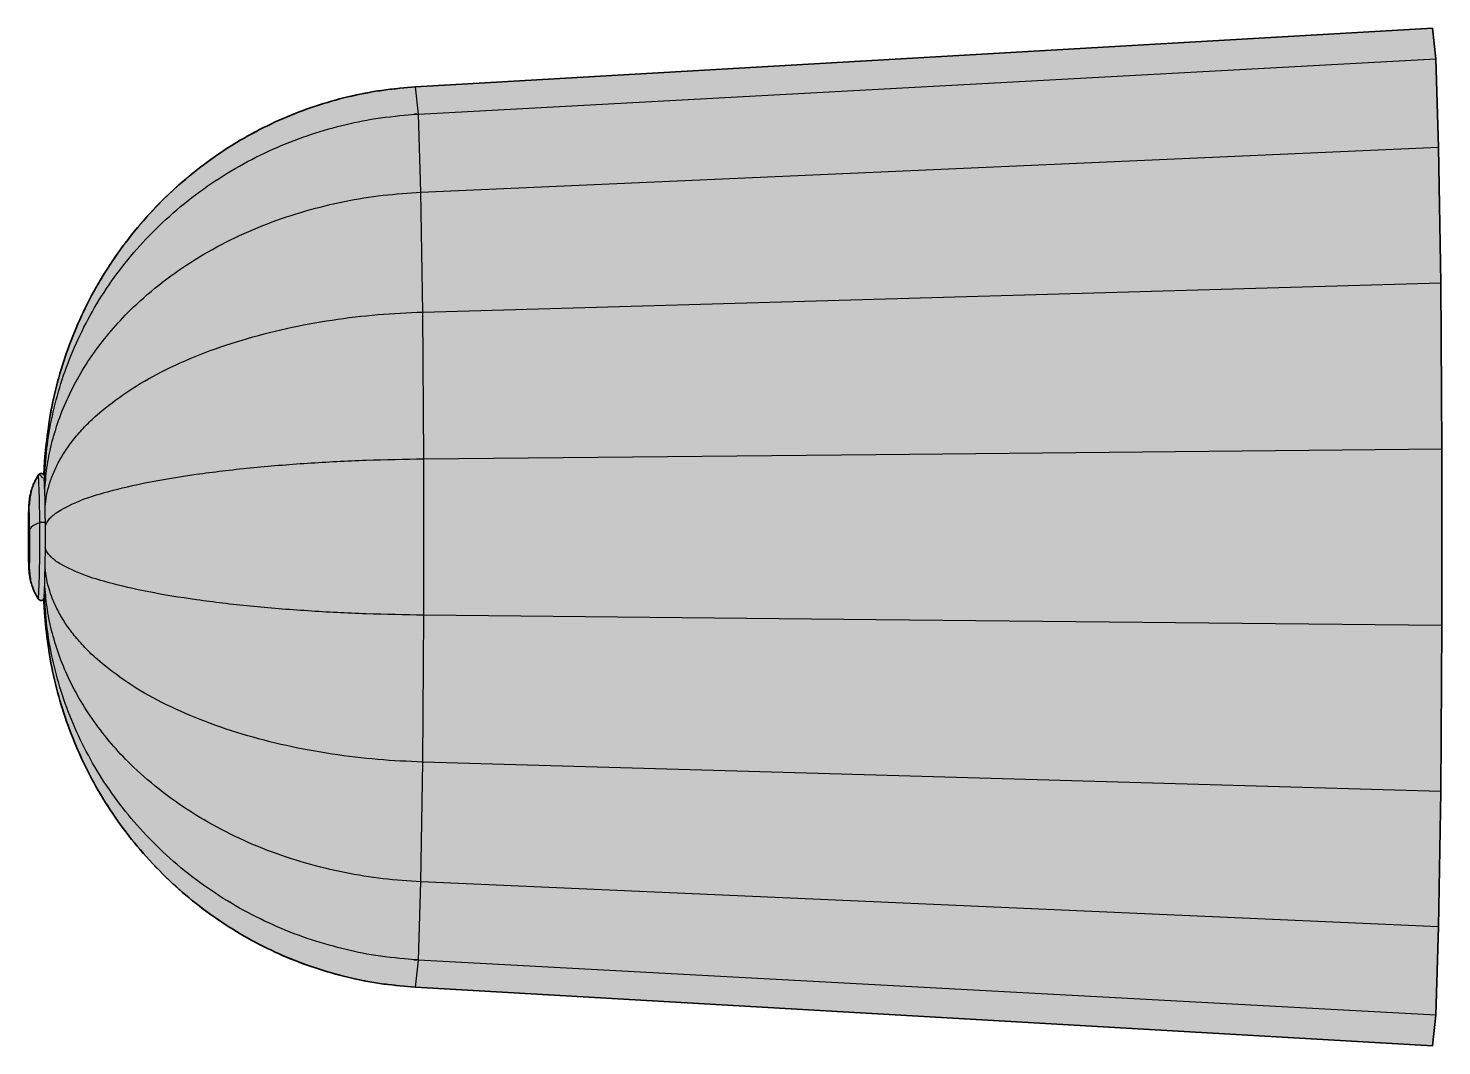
# Model space of a CAD drawing. Header units: millimetres. Extents: x 0 to 576, y -455 to 155.
# Drawn here: x 13.3 to 155, y -455.1 to -353.1 of the extents above; entities that cross this region are included whole.
import ezdxf

# ---------------------------------------------------------------- set-up
doc = ezdxf.new("R2010")
doc.units = ezdxf.units.MM
doc.layers.add('Blocks', color=7, linetype='Continuous')
doc.layers.add('Blocks$Fill', color=7, linetype='Continuous', true_color=0xffffff)
doc.layers.add('Blocks$Inner', color=7, linetype='Continuous', lineweight=25, true_color=0x007f00)
doc.layers.add('Blocks$Outline', color=7, linetype='Continuous', lineweight=35, true_color=0xff3f3f)

# ---------------------------------------------------------------- blocks, each defined once
blk = doc.blocks.new('Noc Clip Table Lamp Top')
at = {"layer": 'Blocks$Fill'}
blk.add_hatch(color=256, dxfattribs=at).paths.add_polyline_path([(139.3, 38.61), (138.98, 41.68), (37.03, 35.8), (36.24, 35.75), (35.44, 35.68), (34.64, 35.59), (33.83, 35.49), (33.02, 35.36), (32.21, 35.22), (31.4, 35.06), (30.58, 34.88), (29.77, 34.69), (28.95, 34.47), (28.13, 34.24), (27.32, 33.99), (26.5, 33.71), (25.69, 33.42), (24.88, 33.11), (24.07, 32.78), (23.27, 32.43), (22.47, 32.06), (21.67, 31.67), (20.89, 31.26), (20.11, 30.83), (19.33, 30.38), (18.57, 29.91), (17.81, 29.43), (17.06, 28.92), (16.32, 28.4), (15.59, 27.86), (14.88, 27.3), (14.17, 26.73), (13.48, 26.13), (12.8, 25.53), (12.14, 24.9), (11.48, 24.26), (10.85, 23.6), (10.23, 22.93), (9.62, 22.25), (9.03, 21.55), (8.46, 20.84), (7.9, 20.12), (7.36, 19.39), (6.84, 18.64), (6.33, 17.89), (5.85, 17.12), (5.38, 16.35), (4.93, 15.56), (4.5, 14.77), (4.09, 13.98), (3.7, 13.17), (3.32, 12.36), (2.97, 11.55), (2.63, 10.73), (2.32, 9.91), (2.02, 9.09), (1.75, 8.26), (1.49, 7.43), (1.25, 6.6), (1.03, 5.77), (0.83, 4.94), (0.64, 4.11), (0.48, 3.28), (0.33, 2.46), (0.2, 1.64), (0.09, 0.82), (0, 0), (-0.06, -0.56), (-0.12, -1.21), (-0.17, -1.86), (-0.21, -2.48), (-0.23, -3.11), (-0.24, -3.1), (-0.25, -3.08), (-0.26, -3.07), (-0.27, -3.06), (-0.27, -3.05), (-0.27, -3.05), (-0.28, -3.05), (-0.28, -3.04), (-0.28, -3.04), (-0.29, -3.03), (-0.29, -3.03), (-0.3, -3.03), (-0.3, -3.02), (-0.3, -3.02), (-0.31, -3.02), (-0.31, -3.01), (-0.32, -3.01), (-0.32, -3), (-0.33, -3), (-0.33, -3), (-0.34, -2.99), (-0.34, -2.99), (-0.35, -2.99), (-0.35, -2.98), (-0.36, -2.98), (-0.37, -2.98), (-0.37, -2.97), (-0.38, -2.97), (-0.38, -2.97), (-0.39, -2.96), (-0.4, -2.96), (-0.4, -2.96), (-0.41, -2.96), (-0.42, -2.95), (-0.42, -2.95), (-0.43, -2.95), (-0.44, -2.95), (-0.45, -2.95), (-0.45, -2.95), (-0.46, -2.94), (-0.47, -2.94), (-0.47, -2.94), (-0.48, -2.94), (-0.49, -2.94), (-0.5, -2.94), (-0.5, -2.94), (-0.51, -2.94), (-0.52, -2.94), (-0.53, -2.94), (-0.53, -2.94), (-0.54, -2.94), (-0.55, -2.94), (-0.56, -2.94), (-0.56, -2.95), (-0.57, -2.95), (-0.57, -2.95), (-0.58, -2.95), (-0.58, -2.95), (-0.58, -2.95), (-0.59, -2.95), (-0.59, -2.95), (-0.6, -2.96), (-0.6, -2.96), (-0.61, -2.96), (-0.62, -2.97), (-0.64, -2.97), (-0.76, -3.08), (-0.76, -3.08), (-0.76, -3.08), (-0.76, -3.08), (-0.76, -3.08), (-0.76, -3.08), (-0.76, -3.08), (-0.76, -3.08), (-0.76, -3.08), (-0.76, -3.08), (-0.76, -3.08), (-0.76, -3.08), (-0.76, -3.08), (-0.76, -3.08), (-0.76, -3.08), (-0.76, -3.08), (-0.76, -3.08), (-0.76, -3.08), (-0.76, -3.08), (-0.76, -3.08), (-0.76, -3.08), (-0.76, -3.08), (-0.76, -3.08), (-0.76, -3.08), (-0.76, -3.08), (-0.8, -3.14), (-0.94, -3.36), (-0.98, -3.44), (-1.02, -3.51), (-1.06, -3.59), (-1.1, -3.67), (-1.14, -3.74), (-1.21, -3.9), (-1.22, -3.92), (-1.22, -3.93), (-1.25, -4), (-1.29, -4.08), (-1.32, -4.15), (-1.35, -4.23), (-1.37, -4.3), (-1.4, -4.37), (-1.42, -4.45), (-1.45, -4.52), (-1.48, -4.65), (-1.52, -4.77), (-1.55, -4.89), (-1.58, -5.01), (-1.6, -5.12), (-1.64, -5.33), (-1.66, -5.44), (-1.68, -5.59), (-1.7, -5.74), (-1.71, -5.87), (-1.72, -5.98), (-1.72, -6.01), (-1.72, -6.02), (-1.72, -6.04), (-1.72, -6.05), (-1.72, -6.07), (-1.72, -6.09), (-1.72, -6.11), (-1.73, -6.2), (-1.75, -6.5), (-1.75, -6.53), (-1.75, -6.53), (-1.75, -6.53), (-1.78, -8.71), (-1.75, -12.06), (-1.75, -12.08), (-1.73, -12.39), (-1.72, -12.6), (-1.71, -12.78), (-1.69, -12.98), (-1.68, -13.09), (-1.66, -13.2), (-1.64, -13.33), (-1.61, -13.45), (-1.56, -13.7), (-1.52, -13.86), (-1.48, -14.01), (-1.46, -14.08), (-1.44, -14.15), (-1.41, -14.23), (-1.38, -14.3), (-1.35, -14.4), (-1.31, -14.5), (-1.27, -14.6), (-1.22, -14.7), (-1.17, -14.81), (-1.12, -14.92), (-1, -15.13), (-0.76, -15.56), (-0.58, -15.68), (-0.57, -15.68), (-0.56, -15.69), (-0.55, -15.69), (-0.55, -15.69), (-0.54, -15.69), (-0.53, -15.69), (-0.53, -15.69), (-0.53, -15.69), (-0.52, -15.7), (-0.52, -15.7), (-0.52, -15.7), (-0.51, -15.7), (-0.51, -15.7), (-0.5, -15.7), (-0.5, -15.7), (-0.5, -15.7), (-0.49, -15.7), (-0.49, -15.7), (-0.48, -15.7), (-0.48, -15.7), (-0.47, -15.69), (-0.46, -15.69), (-0.45, -15.69), (-0.44, -15.69), (-0.44, -15.69), (-0.43, -15.69), (-0.42, -15.68), (-0.41, -15.68), (-0.41, -15.68), (-0.39, -15.67), (-0.39, -15.67), (-0.38, -15.67), (-0.38, -15.67), (-0.37, -15.66), (-0.37, -15.66), (-0.36, -15.66), (-0.36, -15.65), (-0.35, -15.65), (-0.34, -15.65), (-0.34, -15.65), (-0.34, -15.64), (-0.33, -15.64), (-0.33, -15.64), (-0.32, -15.63), (-0.32, -15.63), (-0.31, -15.63), (-0.31, -15.62), (-0.3, -15.61), (-0.29, -15.61), (-0.28, -15.59), (-0.27, -15.58), (-0.24, -15.48), (-0.21, -16.13), (-0.17, -16.78), (-0.12, -17.42), (-0.06, -18.07), (0, -18.64), (0.09, -19.45), (0.2, -20.27), (0.33, -21.09), (0.48, -21.92), (0.64, -22.75), (0.83, -23.58), (1.03, -24.41), (1.25, -25.24), (1.49, -26.07), (1.75, -26.89), (2.02, -27.72), (2.32, -28.55), (2.63, -29.37), (2.97, -30.19), (3.32, -31), (3.7, -31.81), (4.09, -32.61), (4.5, -33.41), (4.93, -34.2), (5.38, -34.98), (5.85, -35.76), (6.33, -36.52), (6.84, -37.28), (7.36, -38.02), (7.9, -38.76), (8.46, -39.48), (9.03, -40.19), (9.62, -40.89), (10.23, -41.57), (10.85, -42.24), (11.48, -42.9), (12.14, -43.54), (12.8, -44.16), (13.48, -44.77), (14.17, -45.36), (14.88, -45.94), (15.59, -46.5), (16.32, -47.04), (17.06, -47.56), (17.81, -48.06), (18.57, -48.55), (19.33, -49.02), (20.11, -49.46), (20.89, -49.89), (21.67, -50.3), (22.47, -50.69), (23.27, -51.06), (24.07, -51.41), (24.88, -51.74), (25.69, -52.06), (26.5, -52.35), (27.32, -52.62), (28.13, -52.88), (28.95, -53.11), (29.77, -53.32), (30.58, -53.52), (31.4, -53.7), (32.21, -53.86), (33.02, -54), (33.83, -54.12), (34.64, -54.23), (35.44, -54.31), (36.24, -54.38), (37.03, -54.44), (138.98, -60.32), (139.3, -57.24), (139.59, -48.39), (139.8, -34.82), (139.91, -18.17), (139.91, -0.46), (139.8, 16.18), (139.59, 29.75)], flags=0)
at = {"layer": 'Blocks$Inner'}
for p, q in [((37.32, 33.08), (139.3, 38.61)), ((37.57, 25.25), (139.59, 29.75)), ((0, 0), (-0.06, -0.56)), ((-0.22, -3.15), (-0.24, -3.1)), ((-1.1, -14.93), (-0.98, -15.2)), ((-0.76, -15.56), (-0.75, -15.55)), ((-0.06, -18.07), (0, -18.64)), ((139.59, -48.39), (37.57, -43.88)), ((139.3, -57.24), (37.32, -51.72))]:
    blk.add_line(p, q, dxfattribs=at)
for points in [[(139.8, 16.18), (139.59, 29.75), (139.3, 38.61), (138.98, 41.68), (37.03, 35.8)], [(37.75, 13.24), (37.57, 25.25), (37.32, 33.08), (37.03, 35.8)], [(37.03, -54.44), (37.32, -51.72), (37.57, -43.88), (37.75, -31.88), (37.85, -17.15), (37.85, -1.48), (37.75, 13.24), (139.8, 16.18), (139.91, -0.46), (139.91, -18.17), (139.8, -34.82), (139.59, -48.39), (139.3, -57.24), (138.98, -60.32), (37.03, -54.44)], [(37.85, -1.48), (83.22, -1.03), (139.91, -0.46)], [(-0.75, -3.08), (-0.75, -3.08), (-0.76, -3.08), (-0.76, -3.08)], [(-1.66, -8.58), (-1.67, -7.8), (-1.67, -7.12), (-1.69, -6.59), (-1.7, -6.25), (-1.72, -6.11), (-1.73, -6.2), (-1.75, -6.5), (-1.75, -6.57)], [(139.91, -18.17), (83.22, -17.61), (37.85, -17.15)], [(139.8, -34.82), (76.23, -32.99), (37.75, -31.88)]]:
    blk.add_lwpolyline(points, dxfattribs=at)
for centre, radius, start, end in [((-140.99, -9.33), 140.37, 357.4586, 2.5492), ((-143.14, -9.16), 143.07, 357.5079, 2.3327), ((116.44, -9.32), 118.22, 178.6462, 181.337)]:
    blk.add_arc(centre, radius, start, end, dxfattribs=at)
for points, weights in [([(37.03, 35.8), (0.84, 33.72), (-0.21, -3.09)], [0.977692260042, 0.724177830219, 0.988386547174]), ([(-0.14, -4.7), (1.17, 23.64), (37.57, 25.25)], [0.978588033378, 0.723225891568, 0.989397798383]), ([(-0.11, -6.3), (1.35, 12.19), (37.75, 13.24)], [0.981847721021, 0.723190848586, 0.986017485475]), ([(-0.1, -8.27), (1.44, -1.85), (37.85, -1.48)], [0.982923383987, 0.723186134696, 0.9849255965]), ([(37.85, -17.15), (1.51, -16.79), (-0.1, -10.38)], [0.9849255965, 0.723548000407, 0.982206185611]), ([(37.75, -31.88), (1.41, -30.83), (-0.11, -12.37)], [0.986017485475, 0.723553817896, 0.981134294057]), ([(37.57, -43.88), (1.24, -42.28), (-0.14, -14)], [0.989397798383, 0.723592244342, 0.977886072444]), ([(37.03, -54.44), (0.73, -52.34), (-0.21, -15.43)], [0.977692260042, 0.72359554831, 0.989602968345])]:
    blk.add_rational_spline(points, weights, degree=2, dxfattribs=at)
for points, weights, knots in [([(-0.17, -3.65), (0.91, 30.6), (36.74, 33.05), (37.03, 33.07), (37.32, 33.08)], [0.963841727576, 0.726465417094, 1, 0.99696433809, 0.993991601797], [-6.179364, -6.179364, -6.179364, -4.712389, -4.712389, -4.696109, -4.696109, -4.696109]), ([(-0.06, -0.56), (-0.13, -1.21), (-0.17, -1.86), (-0.22, -2.51), (-0.24, -3.16)], [0.986148703267, 0.992902355298, 1, 0.992902355298, 0.986148703267], [0.56502159, 0.56502159, 0.56502159, 0.6030865, 0.6030865, 0.64115141, 0.64115141, 0.64115141]), ([(-0.24, -15.48), (-0.22, -16.13), (-0.17, -16.78), (-0.13, -17.43), (-0.06, -18.07)], [0.986148703267, 0.992902355298, 1, 0.992902355298, 0.986148703267], [6.2451204, 6.2451204, 6.2451204, 6.28318531, 6.28318531, 6.32125022, 6.32125022, 6.32125022]), ([(37.32, -51.72), (37.03, -51.7), (36.74, -51.68), (0.98, -49.24), (-0.17, -15.06)], [0.993991601797, 0.99696433809, 1, 0.726840073853, 0.963192423578], [102.136404, 102.136404, 102.136404, 102.152684, 102.152684, 103.61765, 103.61765, 103.61765])]:
    blk.add_rational_spline(points, weights, degree=2, knots=knots, dxfattribs=at)
for points, knots in [([(-0.76, -3.08), (-0.81, -3.17), (-0.99, -3.42), (-1.21, -3.88), (-1.44, -4.46), (-1.58, -4.98), (-1.66, -5.41), (-1.7, -5.74), (-1.72, -5.95), (-1.72, -6.05), (-1.72, -6.11)], [1, 1, 1, 1, 1.061464, 1.266766, 1.453585, 1.617431, 1.749643, 1.851134, 1.947695, 2, 2, 2, 2]), ([(-0.81, -3.17), (-0.95, -3.42), (-1.27, -3.96), (-1.59, -4.93), (-1.65, -5.69), (-1.69, -6.14)], [0, 0, 0, 0, 0.2625626, 0.5598491, 1, 1, 1, 1]), ([(-0.33, -3.39), (-0.33, -3.39), (-0.33, -3.38), (-0.34, -3.38), (-0.35, -3.38), (-0.35, -3.37), (-0.36, -3.36), (-0.37, -3.36), (-0.39, -3.35), (-0.41, -3.32), (-0.45, -3.28), (-0.51, -3.22), (-0.59, -3.14), (-0.7, -3.05), (-0.74, -3.07), (-0.76, -3.08)], [0, 0, 0, 0, 0.008008, 0.014376, 0.019927, 0.024977, 0.029911, 0.035124, 0.040929, 0.055043, 0.095422, 0.15258, 0.311688, 0.517703, 1, 1, 1, 1]), ([(-0.24, -3.1), (-0.25, -3.08), (-0.28, -3.04), (-0.36, -2.97), (-0.47, -2.94), (-0.57, -2.94), (-0.62, -2.97), (-0.64, -2.97)], [0.055794, 0.055794, 0.055794, 0.055794, 0.259108, 0.47089, 0.700396, 0.933871, 1.055794, 1.055794, 1.055794, 1.055794]), ([(-0.65, -7.88), (-0.95, -8), (-1.48, -8.22), (-1.61, -8.47), (-1.66, -8.58)], [1, 1, 1, 1, 1.560001, 2, 2, 2, 2]), ([(-0.1, -7.92), (-0.1, -7.91), (-0.1, -7.9), (-0.13, -7.88), (-0.19, -7.86), (-0.3, -7.85), (-0.42, -7.84), (-0.53, -7.85), (-0.6, -7.86), (-0.63, -7.87), (-0.65, -7.88)], [0, 0, 0, 0, 0.08999, 0.194045, 0.34084, 0.499993, 0.659162, 0.805951, 0.910017, 1, 1, 1, 1]), ([(-1.78, -10.06), (-1.77, -10.05), (-1.77, -10.04), (-1.75, -10.03), (-1.71, -10.02), (-1.67, -10.02), (-1.66, -10.02)], [0, 0, 0, 0, 0.2488704, 0.5177107, 0.7955074, 1, 1, 1, 1]), ([(-1.73, -12.39), (-1.73, -12.55), (-1.71, -12.75), (-1.67, -13.21), (-1.56, -13.74), (-1.44, -14.19), (-1.31, -14.46), (-1.28, -14.53)], [0, 0, 0, 0, 0.2116, 0.41681, 0.636075, 0.899736, 1, 1, 1, 1]), ([(-1.69, -12.47), (-1.66, -12.93), (-1.59, -13.7), (-1.26, -14.7), (-0.93, -15.27), (-0.76, -15.56)], [0, 0, 0, 0, 0.426953, 0.716482, 1, 1, 1, 1]), ([(-0.58, -15.68), (-0.57, -15.69), (-0.51, -15.7), (-0.41, -15.69), (-0.32, -15.64), (-0.29, -15.6), (-0.27, -15.58)], [0, 0, 0, 0, 0.152851, 0.500531, 0.773405, 1, 1, 1, 1])]:
    blk.add_open_spline(points, degree=3, knots=knots, dxfattribs=at)
blk.add_open_spline([(-1.66, -8.58), (-1.66, -9.41), (-1.66, -10.24), (-1.67, -11), (-1.68, -11.65), (-1.69, -12.14), (-1.7, -12.44), (-1.72, -12.52), (-1.73, -12.39), (-1.75, -12.05)], degree=1, dxfattribs=at)
at = {"layer": 'Blocks$Outline'}
for points in [[(138.98, 41.68), (37.03, 35.8)], [(139.3, 38.61), (138.98, 41.68)], [(139.59, 29.75), (139.3, 38.61)], [(139.8, 16.18), (139.59, 29.75)], [(139.91, -0.46), (139.8, 16.18)], [(0, 0), (-0.06, -0.56)], [(139.91, -18.17), (139.91, -0.46)], [(-0.64, -2.97), (-0.76, -3.08)], [(-0.23, -3.11), (-0.24, -3.1)], [(-1.72, -6.11), (-1.73, -6.2), (-1.75, -6.5), (-1.75, -6.53)], [(-1.75, -12.08), (-1.73, -12.39)], [(-0.76, -15.56), (-0.58, -15.68)], [(-0.27, -15.58), (-0.24, -15.48)], [(-0.06, -18.07), (0, -18.64)], [(139.8, -34.82), (139.91, -18.17)], [(139.59, -48.39), (139.8, -34.82)], [(139.3, -57.24), (139.59, -48.39)], [(37.03, -54.44), (138.98, -60.32)], [(138.98, -60.32), (139.3, -57.24)]]:
    blk.add_lwpolyline(points, dxfattribs=at)
for points, weights in [([(37.03, 35.8), (3.55, 33.87), (0, 0)], [0.977692254254, 0.738505874155, 0.960175367373]), ([(0, -18.64), (3.55, -52.51), (37.03, -54.44)], [0.960175367373, 0.738505874155, 0.977692254254])]:
    blk.add_rational_spline(points, weights, degree=2, dxfattribs=at)
for points, weights, knots in [([(-0.06, -0.56), (-0.13, -1.21), (-0.17, -1.86), (-0.21, -2.48), (-0.23, -3.11)], [0.986148703267, 0.992902355298, 1, 0.993137403426, 0.98659639321], [6.2451204, 6.2451204, 6.2451204, 6.28318531, 6.28318531, 6.31998965, 6.31998965, 6.31998965]), ([(-1.75, -6.53), (-1.75, -6.53), (-1.75, -6.55), (-1.8, -8.71), (-1.77, -11.02), (-1.76, -11.61), (-1.75, -12.03), (-1.75, -12.05), (-1.75, -12.07), (-1.75, -12.08)], [0.999999999978, 0.999999999974, 0.999998005378, 0.999787015312, 0.999914391413, 0.999953943051, 0.9999945152, 0.999997381288, 0.999999018989, 0.999999999687], [0, 0, 0, 0, 0.040169, 4.311473, 4.678179, 5.473978, 5.518929, 5.532396, 5.552146, 5.552146, 5.552146]), ([(-0.24, -15.48), (-0.22, -16.13), (-0.17, -16.78), (-0.13, -17.43), (-0.06, -18.07)], [0.986148703267, 0.992902355298, 1, 0.992902355298, 0.986148703267], [6.2451204, 6.2451204, 6.2451204, 6.28318531, 6.28318531, 6.32125022, 6.32125022, 6.32125022])]:
    blk.add_rational_spline(points, weights, degree=2, knots=knots, dxfattribs=at)
for points in [[(-1.22, -3.93), (-1.31, -4.13), (-1.39, -4.32), (-1.45, -4.52)], [(-0.76, -3.08), (-0.76, -3.08), (-0.76, -3.08), (-0.76, -3.08)]]:
    blk.add_open_spline(points, degree=3, dxfattribs=at)
for points, knots in [([(-0.76, -3.08), (-0.81, -3.17), (-0.99, -3.42), (-1.12, -3.7), (-1.22, -3.92), (-1.22, -3.93)], [0, 0, 0, 0, 0.061464, 0.2667665, 0.2755552, 0.2755552, 0.2755552, 0.2755552]), ([(-0.24, -3.1), (-0.25, -3.08), (-0.28, -3.04), (-0.36, -2.97), (-0.47, -2.94), (-0.57, -2.94), (-0.62, -2.97), (-0.64, -2.97)], [0, 0, 0, 0, 0.203314, 0.415096, 0.644602, 0.878078, 1, 1, 1, 1]), ([(-1.45, -4.52), (-1.5, -4.69), (-1.58, -4.99), (-1.66, -5.41), (-1.7, -5.74), (-1.72, -5.95), (-1.72, -6.05), (-1.72, -6.11)], [0.4652639, 0.4652639, 0.4652639, 0.4652639, 0.6174527, 0.7496839, 0.8511896, 0.9477646, 1, 1, 1, 1]), ([(-1.73, -12.39), (-1.73, -12.55), (-1.71, -12.75), (-1.67, -13.21), (-1.56, -13.74), (-1.46, -14.11), (-1.38, -14.3)], [0, 0, 0, 0, 0.2116004, 0.4168099, 0.636075, 0.8952279, 0.8952279, 0.8952279, 0.8952279]), ([(-1.38, -14.3), (-1.34, -14.44), (-1.17, -14.85), (-0.93, -15.27), (-0.76, -15.56), (-0.76, -15.56)], [0.5820401, 0.5820401, 0.5820401, 0.5820401, 0.7164375, 0.9998756, 1, 1, 1, 1]), ([(-0.58, -15.68), (-0.57, -15.69), (-0.51, -15.7), (-0.41, -15.69), (-0.32, -15.64), (-0.29, -15.6), (-0.27, -15.58)], [0, 0, 0, 0, 0.152851, 0.500531, 0.773405, 1, 1, 1, 1])]:
    blk.add_open_spline(points, degree=3, knots=knots, dxfattribs=at)

msp = doc.modelspace()

# ---------------------------------------------------------------- block references
at = {"layer": 'Blocks'}
msp.add_blockref('Noc Clip Table Lamp Top', (15.1, -394.78), dxfattribs=at)

doc.saveas('drawing.dxf')
